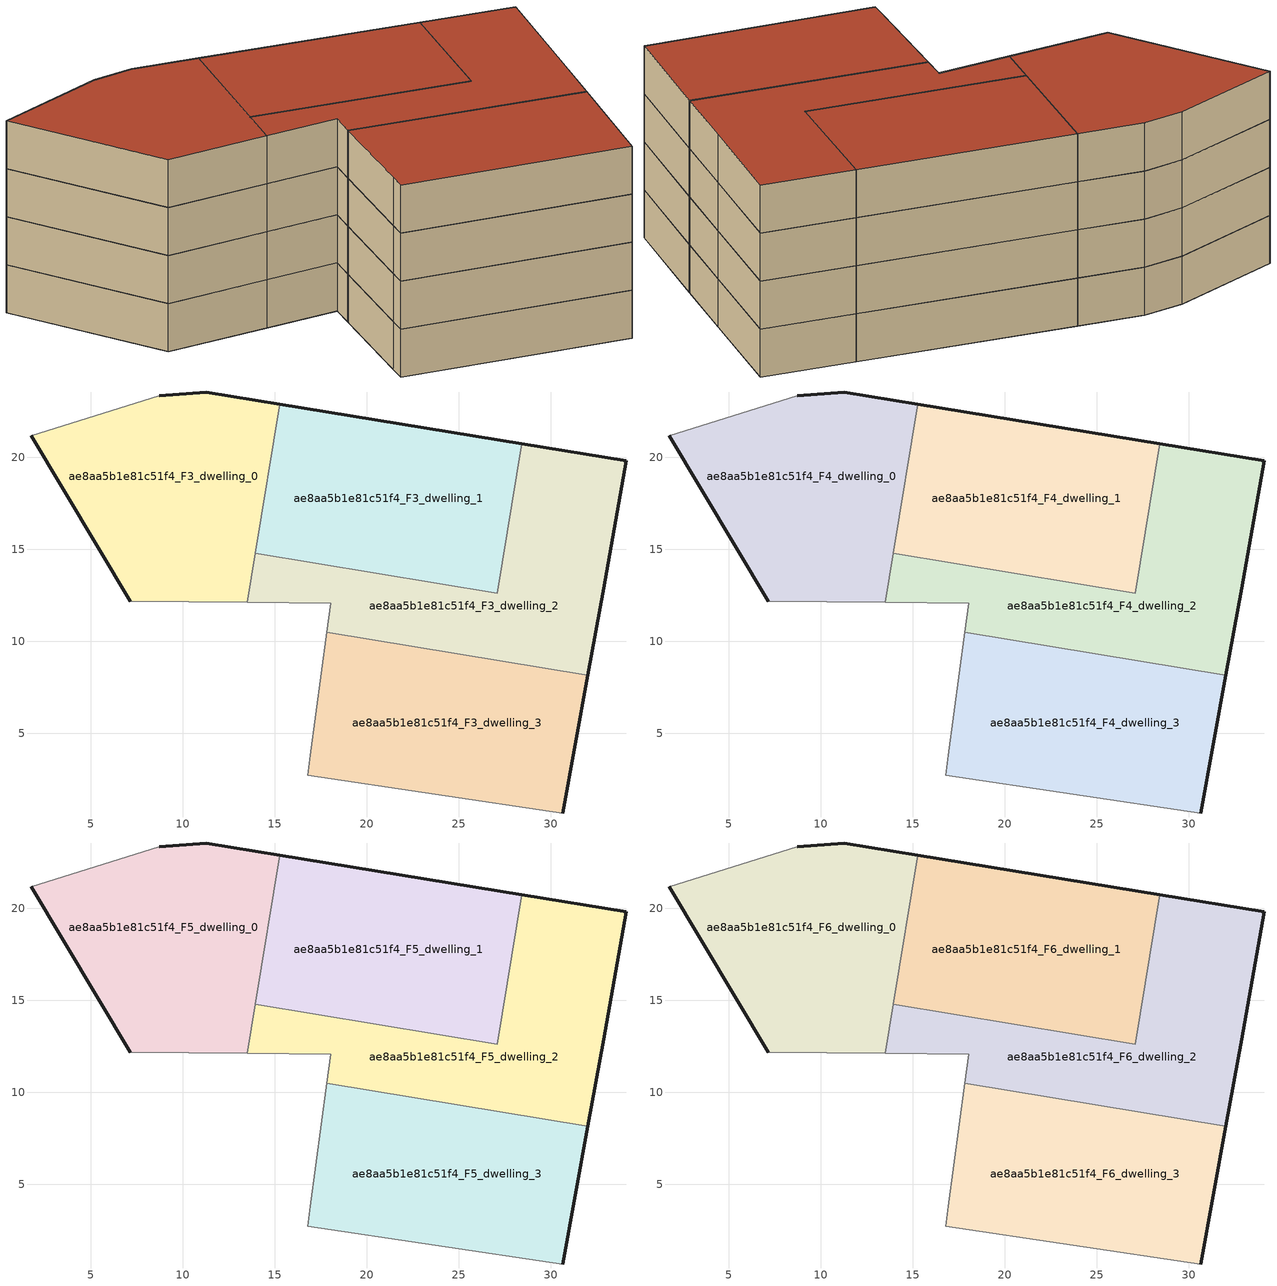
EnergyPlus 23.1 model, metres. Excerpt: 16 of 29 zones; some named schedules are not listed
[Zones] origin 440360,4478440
ae8aa5b1e81c51f4_F3_dwelling_0
 floor to ae8aa5b1e81c51f4_F2_dwelling_0 (EU_floor_Construction): 13.49,12.12 15.26,22.9 11.26,23.56 8.7,23.35 1.75,21.18 7.13,12.19 z9
 wall outside (EU_wall_Construction): 7.13,12.19 1.75,21.18 / 8.7,23.35 11.26,23.56 15.26,22.9 z9:12
 wall adiabatic (EU_wall_Construction): 13.49,12.12 7.13,12.19 / 1.75,21.18 8.7,23.35 z9:12
 wall to ae8aa5b1e81c51f4_F3_dwelling_1 (EU_wall_Construction): 15.26,22.9 13.93,14.78 z9:12
 wall to ae8aa5b1e81c51f4_F3_dwelling_2 (EU_wall_Construction): 13.93,14.78 13.49,12.12 z9:12
ae8aa5b1e81c51f4_F3_dwelling_1
 floor to ae8aa5b1e81c51f4_F2_dwelling_1 (EU_floor_Construction): 27.08,12.62 28.41,20.75 15.26,22.9 13.93,14.78 z9
 wall outside (EU_wall_Construction): 15.26,22.9 28.41,20.75 z9:12
 wall to ae8aa5b1e81c51f4_F3_dwelling_2 (EU_wall_Construction): 28.41,20.75 27.08,12.62 13.93,14.78 z9:12
ae8aa5b1e81c51f4_F3_dwelling_2
 floor to ae8aa5b1e81c51f4_F2_dwelling_2 (EU_floor_Construction): 32.02,8.17 32.89,12.9 34.11,19.81 28.41,20.75 27.08,12.62 13.93,14.78 13.49,12.12 18.04,12.07 17.83,10.49 z9
 wall outside (EU_wall_Construction): 28.41,20.75 34.11,19.81 32.89,12.9 32.02,8.17 z9:12
 wall to ae8aa5b1e81c51f4_F3_dwelling_3 (EU_wall_Construction): 32.02,8.17 17.83,10.49 z9:12
 wall adiabatic (EU_wall_Construction): 17.83,10.49 18.04,12.07 13.49,12.12 z9:12
ae8aa5b1e81c51f4_F3_dwelling_3
 floor to ae8aa5b1e81c51f4_F2_dwelling_3 (EU_floor_Construction): 30.65,0.67 32.02,8.17 17.83,10.49 16.93,3.82 16.78,2.73 z9
 wall outside (EU_wall_Construction): 32.02,8.17 30.65,0.67 z9:12
 wall adiabatic (EU_wall_Construction): 30.65,0.67 16.78,2.73 16.93,3.82 17.83,10.49 z9:12
ae8aa5b1e81c51f4_F4_dwelling_0
 floor to ae8aa5b1e81c51f4_F3_dwelling_0 (EU_floor_Construction): 13.49,12.12 15.26,22.9 11.26,23.56 8.7,23.35 1.75,21.18 7.13,12.19 z12
 wall outside (EU_wall_Construction): 7.13,12.19 1.75,21.18 / 8.7,23.35 11.26,23.56 15.26,22.9 z12:15
 wall adiabatic (EU_wall_Construction): 13.49,12.12 7.13,12.19 / 1.75,21.18 8.7,23.35 z12:15
 wall to ae8aa5b1e81c51f4_F4_dwelling_1 (EU_wall_Construction): 15.26,22.9 13.93,14.78 z12:15
 wall to ae8aa5b1e81c51f4_F4_dwelling_2 (EU_wall_Construction): 13.93,14.78 13.49,12.12 z12:15
ae8aa5b1e81c51f4_F4_dwelling_1
 floor to ae8aa5b1e81c51f4_F3_dwelling_1 (EU_floor_Construction): 27.08,12.62 28.41,20.75 15.26,22.9 13.93,14.78 z12
 wall outside (EU_wall_Construction): 15.26,22.9 28.41,20.75 z12:15
 wall to ae8aa5b1e81c51f4_F4_dwelling_2 (EU_wall_Construction): 28.41,20.75 27.08,12.62 13.93,14.78 z12:15
ae8aa5b1e81c51f4_F4_dwelling_2
 floor to ae8aa5b1e81c51f4_F3_dwelling_2 (EU_floor_Construction): 32.02,8.17 32.89,12.9 34.11,19.81 28.41,20.75 27.08,12.62 13.93,14.78 13.49,12.12 18.04,12.07 17.83,10.49 z12
 wall outside (EU_wall_Construction): 28.41,20.75 34.11,19.81 32.89,12.9 32.02,8.17 z12:15
 wall to ae8aa5b1e81c51f4_F4_dwelling_3 (EU_wall_Construction): 32.02,8.17 17.83,10.49 z12:15
 wall adiabatic (EU_wall_Construction): 17.83,10.49 18.04,12.07 13.49,12.12 z12:15
ae8aa5b1e81c51f4_F4_dwelling_3
 floor to ae8aa5b1e81c51f4_F3_dwelling_3 (EU_floor_Construction): 30.65,0.67 32.02,8.17 17.83,10.49 16.93,3.82 16.78,2.73 z12
 wall outside (EU_wall_Construction): 32.02,8.17 30.65,0.67 z12:15
 wall adiabatic (EU_wall_Construction): 30.65,0.67 16.78,2.73 16.93,3.82 17.83,10.49 z12:15
ae8aa5b1e81c51f4_F5_dwelling_0
 floor to ae8aa5b1e81c51f4_F4_dwelling_0 (EU_floor_Construction): 13.49,12.12 15.26,22.9 11.26,23.56 8.7,23.35 1.75,21.18 7.13,12.19 z15
 wall outside (EU_wall_Construction): 7.13,12.19 1.75,21.18 / 8.7,23.35 11.26,23.56 15.26,22.9 z15:18
 wall adiabatic (EU_wall_Construction): 13.49,12.12 7.13,12.19 / 1.75,21.18 8.7,23.35 z15:18
 wall to ae8aa5b1e81c51f4_F5_dwelling_1 (EU_wall_Construction): 15.26,22.9 13.93,14.78 z15:18
 wall to ae8aa5b1e81c51f4_F5_dwelling_2 (EU_wall_Construction): 13.93,14.78 13.49,12.12 z15:18
ae8aa5b1e81c51f4_F5_dwelling_1
 floor to ae8aa5b1e81c51f4_F4_dwelling_1 (EU_floor_Construction): 27.08,12.62 28.41,20.75 15.26,22.9 13.93,14.78 z15
 wall outside (EU_wall_Construction): 15.26,22.9 28.41,20.75 z15:18
 wall to ae8aa5b1e81c51f4_F5_dwelling_2 (EU_wall_Construction): 28.41,20.75 27.08,12.62 13.93,14.78 z15:18
ae8aa5b1e81c51f4_F5_dwelling_2
 floor to ae8aa5b1e81c51f4_F4_dwelling_2 (EU_floor_Construction): 32.02,8.17 32.89,12.9 34.11,19.81 28.41,20.75 27.08,12.62 13.93,14.78 13.49,12.12 18.04,12.07 17.83,10.49 z15
 wall outside (EU_wall_Construction): 28.41,20.75 34.11,19.81 32.89,12.9 32.02,8.17 z15:18
 wall to ae8aa5b1e81c51f4_F5_dwelling_3 (EU_wall_Construction): 32.02,8.17 17.83,10.49 z15:18
 wall adiabatic (EU_wall_Construction): 17.83,10.49 18.04,12.07 13.49,12.12 z15:18
ae8aa5b1e81c51f4_F5_dwelling_3
 floor to ae8aa5b1e81c51f4_F4_dwelling_3 (EU_floor_Construction): 30.65,0.67 32.02,8.17 17.83,10.49 16.93,3.82 16.78,2.73 z15
 wall outside (EU_wall_Construction): 32.02,8.17 30.65,0.67 z15:18
 wall adiabatic (EU_wall_Construction): 30.65,0.67 16.78,2.73 16.93,3.82 17.83,10.49 z15:18
ae8aa5b1e81c51f4_F6_dwelling_0
 floor to ae8aa5b1e81c51f4_F5_dwelling_0 (EU_floor_Construction): 13.49,12.12 15.26,22.9 11.26,23.56 8.7,23.35 1.75,21.18 7.13,12.19 z18
 wall outside (EU_wall_Construction): 7.13,12.19 1.75,21.18 / 8.7,23.35 11.26,23.56 15.26,22.9 z18:21
 wall adiabatic (EU_wall_Construction): 13.49,12.12 7.13,12.19 / 1.75,21.18 8.7,23.35 z18:21
 wall to ae8aa5b1e81c51f4_F6_dwelling_1 (EU_wall_Construction): 15.26,22.9 13.93,14.78 z18:21
 wall to ae8aa5b1e81c51f4_F6_dwelling_2 (EU_wall_Construction): 13.93,14.78 13.49,12.12 z18:21
 roof outside (EU_roof_Construction): 15.26,22.9 13.49,12.12 7.13,12.19 1.75,21.18 8.7,23.35 11.26,23.56 z21
ae8aa5b1e81c51f4_F6_dwelling_1
 floor to ae8aa5b1e81c51f4_F5_dwelling_1 (EU_floor_Construction): 27.08,12.62 28.41,20.75 15.26,22.9 13.93,14.78 z18
 wall outside (EU_wall_Construction): 15.26,22.9 28.41,20.75 z18:21
 wall to ae8aa5b1e81c51f4_F6_dwelling_2 (EU_wall_Construction): 28.41,20.75 27.08,12.62 13.93,14.78 z18:21
 roof outside (EU_roof_Construction): 28.41,20.75 27.08,12.62 13.93,14.78 15.26,22.9 z21
ae8aa5b1e81c51f4_F6_dwelling_2
 floor to ae8aa5b1e81c51f4_F5_dwelling_2 (EU_floor_Construction): 32.02,8.17 32.89,12.9 34.11,19.81 28.41,20.75 27.08,12.62 13.93,14.78 13.49,12.12 18.04,12.07 17.83,10.49 z18
 wall outside (EU_wall_Construction): 28.41,20.75 34.11,19.81 32.89,12.9 32.02,8.17 z18:21
 wall to ae8aa5b1e81c51f4_F6_dwelling_3 (EU_wall_Construction): 32.02,8.17 17.83,10.49 z18:21
 wall adiabatic (EU_wall_Construction): 17.83,10.49 18.04,12.07 13.49,12.12 z18:21
 roof outside (EU_roof_Construction): 34.11,19.81 32.89,12.9 32.02,8.17 17.83,10.49 18.04,12.07 13.49,12.12 13.93,14.78 27.08,12.62 28.41,20.75 z21
ae8aa5b1e81c51f4_F6_dwelling_3
 floor to ae8aa5b1e81c51f4_F5_dwelling_3 (EU_floor_Construction): 30.65,0.67 32.02,8.17 17.83,10.49 16.93,3.82 16.78,2.73 z18
 wall outside (EU_wall_Construction): 32.02,8.17 30.65,0.67 z18:21
 wall adiabatic (EU_wall_Construction): 30.65,0.67 16.78,2.73 16.93,3.82 17.83,10.49 z18:21
 roof outside (EU_roof_Construction): 32.02,8.17 30.65,0.67 16.78,2.73 16.93,3.82 17.83,10.49 z21
[Building]
EU S2 Campaign: North Axis=0; Terrain=City; Solar Distribution=FullExterior
[Site:Location]
Madrid: Latitude=40.5; Longitude=-3.5; Time Zone=1; Elevation=609
[SizingPeriod:WeatherFileDays]
AnnualSizingPeriod: Begin Month=1; Begin Day of Month=1; End Month=12; End Day of Month=31; Day of Week for Start Day=Monday; Use Weather File Daylight Saving Period=No; Use Weather File Rain and Snow Indicators=No
[MATERIAL]
EU_InternalMass_Material: Roughness=MediumRough; Thickness=0.1; Conductivity=1; Density=1800; Specific Heat=900; Thermal Absorptance=0.9; Solar Absorptance=0.7; Visible Absorptance=0.7
[MATERIAL:NOMASS] Roughness=MediumRough; Thermal Absorptance=0.9; Solar Absorptance=0.7; Visible Absorptance=0.7
Name | Thermal Resistance
EU_wall_NoMass | 1.60022
EU_roof_NoMass | 1.57597
EU_floor_NoMass | 0.470652
[CONSTRUCTION]
EU_wall_Construction: EU_wall_NoMass
EU_roof_Construction: EU_roof_NoMass
EU_floor_Construction: EU_floor_NoMass
EU_InternalMass_Construction: EU_InternalMass_Material
[ZONE] Type=1; Multiplier=1; Ceiling Height=autocalculate; Floor Area=autocalculate; Part of Total Floor Area=Yes
Name | Volume
ae8aa5b1e81c51f4_F3_dwelling_0; ae8aa5b1e81c51f4_F4_dwelling_0; ae8aa5b1e81c51f4_F5_dwelling_0; ae8aa5b1e81c51f4_F6_dwelling_0 | 329.068
ae8aa5b1e81c51f4_F3_dwelling_1; ae8aa5b1e81c51f4_F4_dwelling_1; ae8aa5b1e81c51f4_F5_dwelling_1; ae8aa5b1e81c51f4_F6_dwelling_1 | 329.038
ae8aa5b1e81c51f4_F3_dwelling_2; ae8aa5b1e81c51f4_F4_dwelling_2; ae8aa5b1e81c51f4_F5_dwelling_2; ae8aa5b1e81c51f4_F6_dwelling_2; ae8aa5b1e81c51f4_F3_dwelling_3; ae8aa5b1e81c51f4_F4_dwelling_3; ae8aa5b1e81c51f4_F5_dwelling_3; ae8aa5b1e81c51f4_F6_dwelling_3 | 329.06
[INTERNALMASS] Construction=EU_InternalMass_Construction
Name | Zone or ZoneList | Surface Area
ae8aa5b1e81c51f4_F3_dwelling_0_EU_InternalMass | ae8aa5b1e81c51f4_F3_dwelling_0 | 109.689
ae8aa5b1e81c51f4_F3_dwelling_1_EU_InternalMass | ae8aa5b1e81c51f4_F3_dwelling_1 | 109.682
ae8aa5b1e81c51f4_F3_dwelling_2_EU_InternalMass | ae8aa5b1e81c51f4_F3_dwelling_2 | 109.687
ae8aa5b1e81c51f4_F3_dwelling_3_EU_InternalMass | ae8aa5b1e81c51f4_F3_dwelling_3 | 109.687
ae8aa5b1e81c51f4_F4_dwelling_0_EU_InternalMass | ae8aa5b1e81c51f4_F4_dwelling_0 | 109.689
ae8aa5b1e81c51f4_F4_dwelling_1_EU_InternalMass | ae8aa5b1e81c51f4_F4_dwelling_1 | 109.682
ae8aa5b1e81c51f4_F4_dwelling_2_EU_InternalMass | ae8aa5b1e81c51f4_F4_dwelling_2 | 109.687
ae8aa5b1e81c51f4_F4_dwelling_3_EU_InternalMass | ae8aa5b1e81c51f4_F4_dwelling_3 | 109.687
ae8aa5b1e81c51f4_F5_dwelling_0_EU_InternalMass | ae8aa5b1e81c51f4_F5_dwelling_0 | 109.689
ae8aa5b1e81c51f4_F5_dwelling_1_EU_InternalMass | ae8aa5b1e81c51f4_F5_dwelling_1 | 109.682
ae8aa5b1e81c51f4_F5_dwelling_2_EU_InternalMass | ae8aa5b1e81c51f4_F5_dwelling_2 | 109.687
ae8aa5b1e81c51f4_F5_dwelling_3_EU_InternalMass | ae8aa5b1e81c51f4_F5_dwelling_3 | 109.687
ae8aa5b1e81c51f4_F6_dwelling_0_EU_InternalMass | ae8aa5b1e81c51f4_F6_dwelling_0 | 109.689
ae8aa5b1e81c51f4_F6_dwelling_1_EU_InternalMass | ae8aa5b1e81c51f4_F6_dwelling_1 | 109.682
ae8aa5b1e81c51f4_F6_dwelling_2_EU_InternalMass | ae8aa5b1e81c51f4_F6_dwelling_2 | 109.687
ae8aa5b1e81c51f4_F6_dwelling_3_EU_InternalMass | ae8aa5b1e81c51f4_F6_dwelling_3 | 109.687
[OTHEREQUIPMENT] Fuel Type=Electricity; Design Level Calculation Method=Watts/Area; Power per Zone Floor Area=1; Fraction Latent=0; Fraction Radiant=0; Fraction Lost=0; Carbon Dioxide Generation Rate=0; EndUse Subcategory=EU_Step8_InternalGains
Name | Zone or ZoneList or Space or SpaceList | Schedule
EU_Step8_InternalGain_ae8aa5b1e81c51f4_F3_dwelling_0_f000 | ae8aa5b1e81c51f4_F3_dwelling_0 | EU_Step8_GainSchedule_ae8aa5b1e81c51f4_F3_dwelling_0_f000
EU_Step8_InternalGain_ae8aa5b1e81c51f4_F3_dwelling_1_f000 | ae8aa5b1e81c51f4_F3_dwelling_1 | EU_Step8_GainSchedule_ae8aa5b1e81c51f4_F3_dwelling_1_f000
EU_Step8_InternalGain_ae8aa5b1e81c51f4_F3_dwelling_2_f000 | ae8aa5b1e81c51f4_F3_dwelling_2 | EU_Step8_GainSchedule_ae8aa5b1e81c51f4_F3_dwelling_2_f000
EU_Step8_InternalGain_ae8aa5b1e81c51f4_F3_dwelling_3_f000 | ae8aa5b1e81c51f4_F3_dwelling_3 | EU_Step8_GainSchedule_ae8aa5b1e81c51f4_F3_dwelling_3_f000
EU_Step8_InternalGain_ae8aa5b1e81c51f4_F4_dwelling_0_f000 | ae8aa5b1e81c51f4_F4_dwelling_0 | EU_Step8_GainSchedule_ae8aa5b1e81c51f4_F4_dwelling_0_f000
EU_Step8_InternalGain_ae8aa5b1e81c51f4_F4_dwelling_1_f000 | ae8aa5b1e81c51f4_F4_dwelling_1 | EU_Step8_GainSchedule_ae8aa5b1e81c51f4_F4_dwelling_1_f000
EU_Step8_InternalGain_ae8aa5b1e81c51f4_F4_dwelling_2_f000 | ae8aa5b1e81c51f4_F4_dwelling_2 | EU_Step8_GainSchedule_ae8aa5b1e81c51f4_F4_dwelling_2_f000
EU_Step8_InternalGain_ae8aa5b1e81c51f4_F4_dwelling_3_f000 | ae8aa5b1e81c51f4_F4_dwelling_3 | EU_Step8_GainSchedule_ae8aa5b1e81c51f4_F4_dwelling_3_f000
EU_Step8_InternalGain_ae8aa5b1e81c51f4_F5_dwelling_0_f000 | ae8aa5b1e81c51f4_F5_dwelling_0 | EU_Step8_GainSchedule_ae8aa5b1e81c51f4_F5_dwelling_0_f000
EU_Step8_InternalGain_ae8aa5b1e81c51f4_F5_dwelling_1_f000 | ae8aa5b1e81c51f4_F5_dwelling_1 | EU_Step8_GainSchedule_ae8aa5b1e81c51f4_F5_dwelling_1_f000
EU_Step8_InternalGain_ae8aa5b1e81c51f4_F5_dwelling_2_f000 | ae8aa5b1e81c51f4_F5_dwelling_2 | EU_Step8_GainSchedule_ae8aa5b1e81c51f4_F5_dwelling_2_f000
EU_Step8_InternalGain_ae8aa5b1e81c51f4_F5_dwelling_3_f000 | ae8aa5b1e81c51f4_F5_dwelling_3 | EU_Step8_GainSchedule_ae8aa5b1e81c51f4_F5_dwelling_3_f000
EU_Step8_InternalGain_ae8aa5b1e81c51f4_F6_dwelling_0_f000 | ae8aa5b1e81c51f4_F6_dwelling_0 | EU_Step8_GainSchedule_ae8aa5b1e81c51f4_F6_dwelling_0_f000
EU_Step8_InternalGain_ae8aa5b1e81c51f4_F6_dwelling_1_f000 | ae8aa5b1e81c51f4_F6_dwelling_1 | EU_Step8_GainSchedule_ae8aa5b1e81c51f4_F6_dwelling_1_f000
EU_Step8_InternalGain_ae8aa5b1e81c51f4_F6_dwelling_2_f000 | ae8aa5b1e81c51f4_F6_dwelling_2 | EU_Step8_GainSchedule_ae8aa5b1e81c51f4_F6_dwelling_2_f000
EU_Step8_InternalGain_ae8aa5b1e81c51f4_F6_dwelling_3_f000 | ae8aa5b1e81c51f4_F6_dwelling_3 | EU_Step8_GainSchedule_ae8aa5b1e81c51f4_F6_dwelling_3_f000
[ZONEVENTILATION:DESIGNFLOWRATE] Schedule=EU_AlwaysOn; Design Flow Rate Calculation Method=AirChanges/Hour; Air Changes per Hour=0.480704; Ventilation Type=Natural; Fan Pressure Rise=0; Fan Total Efficiency=1; Constant Term Coefficient=1; Temperature Term Coefficient=0; Velocity Term Coefficient=0; Velocity Squared Term Coefficient=0; Minimum Indoor Temperature=-100; Maximum Indoor Temperature=100; Delta Temperature=-100; Minimum Outdoor Temperature=-100; Maximum Outdoor Temperature=100; Maximum Wind Speed=40
Name | Zone or ZoneList or Space or SpaceList
EU_ConstantAir_ae8aa5b1e81c51f4_F3_dwelling_0 | ae8aa5b1e81c51f4_F3_dwelling_0
EU_ConstantAir_ae8aa5b1e81c51f4_F3_dwelling_1 | ae8aa5b1e81c51f4_F3_dwelling_1
EU_ConstantAir_ae8aa5b1e81c51f4_F3_dwelling_2 | ae8aa5b1e81c51f4_F3_dwelling_2
EU_ConstantAir_ae8aa5b1e81c51f4_F3_dwelling_3 | ae8aa5b1e81c51f4_F3_dwelling_3
EU_ConstantAir_ae8aa5b1e81c51f4_F4_dwelling_0 | ae8aa5b1e81c51f4_F4_dwelling_0
EU_ConstantAir_ae8aa5b1e81c51f4_F4_dwelling_1 | ae8aa5b1e81c51f4_F4_dwelling_1
EU_ConstantAir_ae8aa5b1e81c51f4_F4_dwelling_2 | ae8aa5b1e81c51f4_F4_dwelling_2
EU_ConstantAir_ae8aa5b1e81c51f4_F4_dwelling_3 | ae8aa5b1e81c51f4_F4_dwelling_3
EU_ConstantAir_ae8aa5b1e81c51f4_F5_dwelling_0 | ae8aa5b1e81c51f4_F5_dwelling_0
EU_ConstantAir_ae8aa5b1e81c51f4_F5_dwelling_1 | ae8aa5b1e81c51f4_F5_dwelling_1
EU_ConstantAir_ae8aa5b1e81c51f4_F5_dwelling_2 | ae8aa5b1e81c51f4_F5_dwelling_2
EU_ConstantAir_ae8aa5b1e81c51f4_F5_dwelling_3 | ae8aa5b1e81c51f4_F5_dwelling_3
EU_ConstantAir_ae8aa5b1e81c51f4_F6_dwelling_0 | ae8aa5b1e81c51f4_F6_dwelling_0
EU_ConstantAir_ae8aa5b1e81c51f4_F6_dwelling_1 | ae8aa5b1e81c51f4_F6_dwelling_1
EU_ConstantAir_ae8aa5b1e81c51f4_F6_dwelling_2 | ae8aa5b1e81c51f4_F6_dwelling_2
EU_ConstantAir_ae8aa5b1e81c51f4_F6_dwelling_3 | ae8aa5b1e81c51f4_F6_dwelling_3
[HVACTEMPLATE:ZONE:IDEALLOADSAIRSYSTEM] System Availability Schedule=EU_AlwaysOn; Maximum Heating Supply Air Temperature=50; Minimum Cooling Supply Air Temperature=13; Maximum Heating Supply Air Humidity Ratio=0.0156; Minimum Cooling Supply Air Humidity Ratio=0.0077; Heating Limit=NoLimit; Cooling Limit=NoLimit; Heating Availability Schedule=EU_AlwaysOn; Cooling Availability Schedule=EU_CoolingOff; Dehumidification Control Type=ConstantSensibleHeatRatio; Cooling Sensible Heat Ratio=0.7; Dehumidification Setpoint=60; Humidification Control Type=None; Humidification Setpoint=30; Outdoor Air Method=None; Outdoor Air Flow Rate per Person=0.00944; Outdoor Air Flow Rate per Zone Floor Area=0; Outdoor Air Flow Rate per Zone=0; Demand Controlled Ventilation Type=None; Outdoor Air Economizer Type=NoEconomizer; Heat Recovery Type=None; Sensible Heat Recovery Effectiveness=0.7; Latent Heat Recovery Effectiveness=0.65
Name | Template Thermostat
ae8aa5b1e81c51f4_F3_dwelling_0 | EU_HeatOnly_ae8aa5b1e81c51f4_F3_dwelling_0
ae8aa5b1e81c51f4_F3_dwelling_1 | EU_HeatOnly_ae8aa5b1e81c51f4_F3_dwelling_1
ae8aa5b1e81c51f4_F3_dwelling_2 | EU_HeatOnly_ae8aa5b1e81c51f4_F3_dwelling_2
ae8aa5b1e81c51f4_F3_dwelling_3 | EU_HeatOnly_ae8aa5b1e81c51f4_F3_dwelling_3
ae8aa5b1e81c51f4_F4_dwelling_0 | EU_HeatOnly_ae8aa5b1e81c51f4_F4_dwelling_0
ae8aa5b1e81c51f4_F4_dwelling_1 | EU_HeatOnly_ae8aa5b1e81c51f4_F4_dwelling_1
ae8aa5b1e81c51f4_F4_dwelling_2 | EU_HeatOnly_ae8aa5b1e81c51f4_F4_dwelling_2
ae8aa5b1e81c51f4_F4_dwelling_3 | EU_HeatOnly_ae8aa5b1e81c51f4_F4_dwelling_3
ae8aa5b1e81c51f4_F5_dwelling_0 | EU_HeatOnly_ae8aa5b1e81c51f4_F5_dwelling_0
ae8aa5b1e81c51f4_F5_dwelling_1 | EU_HeatOnly_ae8aa5b1e81c51f4_F5_dwelling_1
